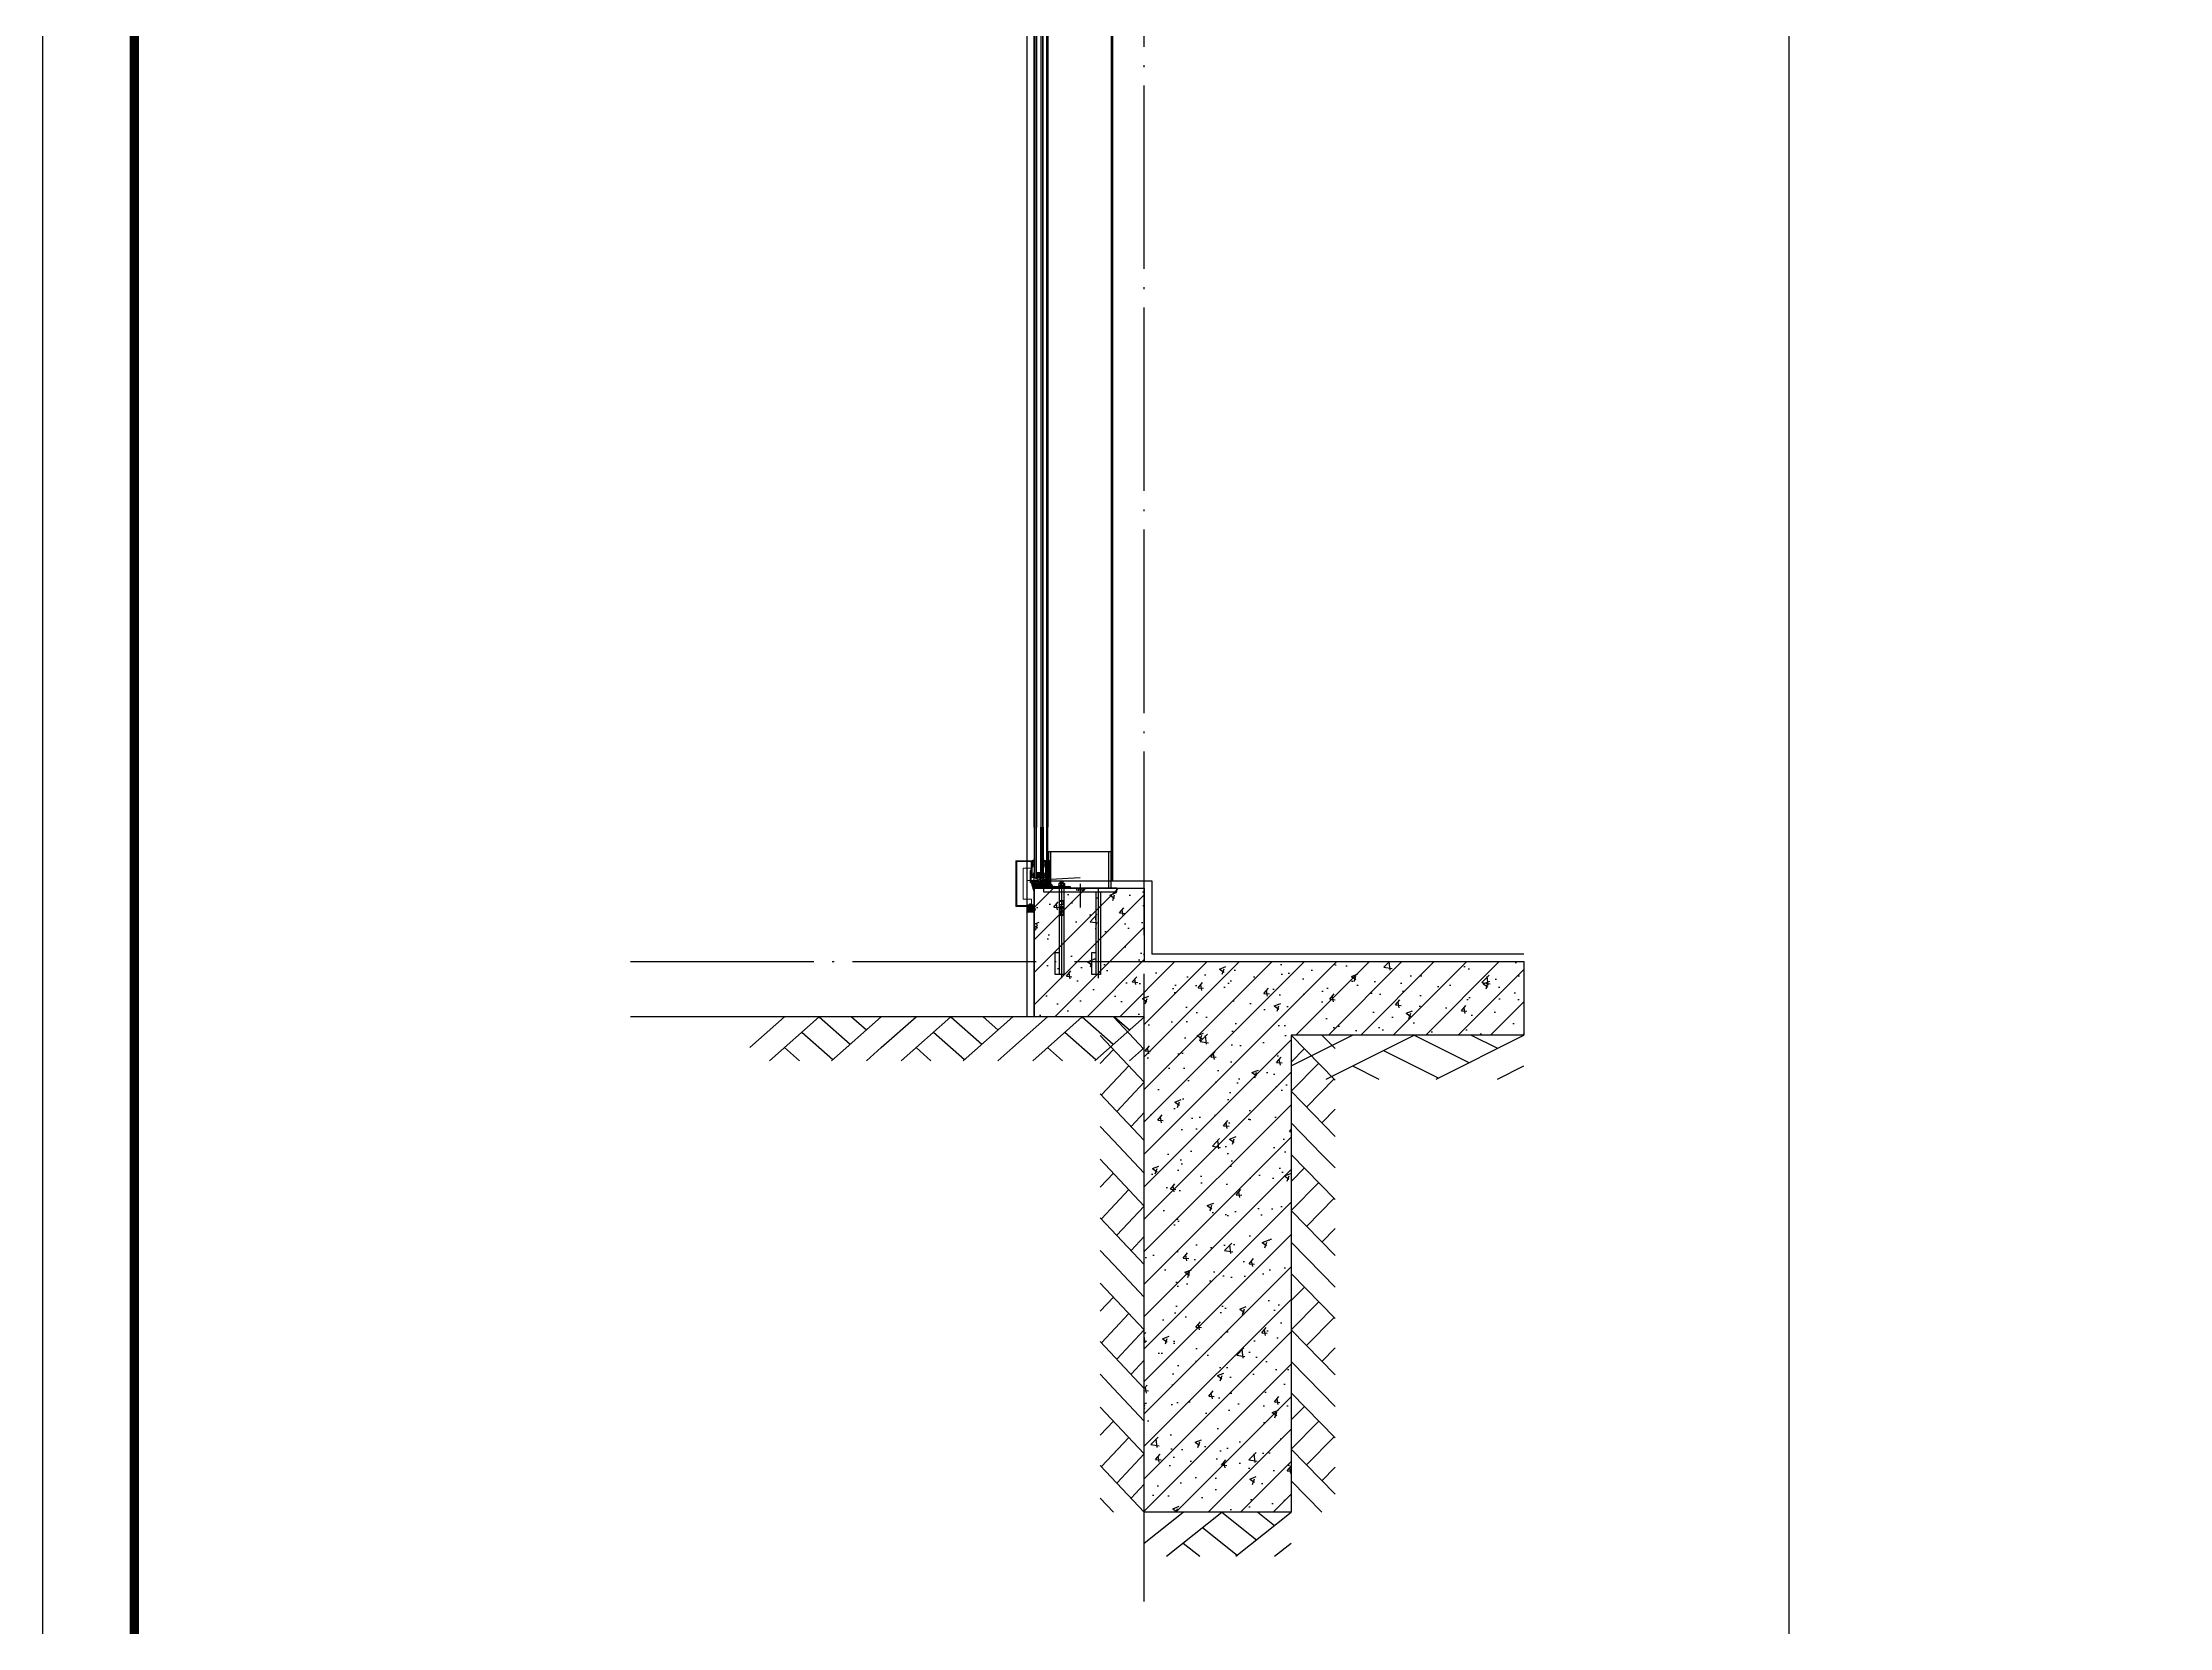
# Model space of a CAD drawing. Extents: x 6843040 to 15500510, y -6507076 to -4940511.
# Drawn here: x 7668828 to 7674622, y -6180798 to -6176480 of the extents above; entities that cross this region are included whole.
import ezdxf
from ezdxf.enums import TextEntityAlignment as Align

# ---------------------------------------------------------------- set-up
doc = ezdxf.new("R2010")
doc.units = 0
doc.header["$LTSCALE"] = 1000
doc.header["$MEASUREMENT"] = 0
for name, pattern in [('ACAD_ISO04W100', [30.5, 24, -3, 0.5, -3]), ('CENTER', [50.8, 31.75, -6.35, 6.35, -6.35]), ('CONTINOUS', [0]), ('DASHED', [0.75, 0.5, -0.25]), ('DOTE', [2.42, 2, -0.2, 0.02, -0.2]), ('HIDDEN', [0.375, 0.25, -0.125])]:
    doc.linetypes.add(name, pattern=pattern)
for name, color, linetype, lineweight in [('002CEN', 1, 'CENTER', 13), ('003DOT', 253, 'HIDDEN', 13), ('009CON', 6, 'CONTINOUS', 15), ('Hatch（填充）', 8, 'Continuous', 5), ('LB', 31, 'CONTINOUS', 20)]:
    doc.layers.add(name, color=color, linetype=linetype, lineweight=lineweight)
for name, color, linetype in [('1', 1, 'Continuous'), ('40钢材投影', 40, 'Continuous'), ('COLUMN', 10, 'Continuous'), ('DOTE', 8, 'DOTE'), ('E_LINE_1', 1, 'Continuous'), ('GC', 3, 'Continuous'), ('K-233-中心线', 233, 'CENTER'), ('K-8-五金件', 8, 'Continuous'), ('LT-dim 120', 253, 'Continuous'), ('LT-dim 50', 253, 'Continuous'), ('LT-Fill-玻璃1', 14, 'Continuous'), ('LT-文字标注', 7, 'Continuous'), ('LT-玻璃', 4, 'Continuous'), ('LT-细线', 1, 'Continuous'), ('LT-铝板', 31, 'Continuous'), ('PUB_HACTH', 8, 'Continuous'), ('PUB_HATCH', 8, 'Continuous'), ('PUB_TITLE', 4, 'Continuous'), ('XX', 8, 'DASHED'), ('密封胶填充', 111, 'Continuous'), ('批荡层', 213, 'Continuous'), ('泡沫棒填充', 71, 'Continuous'), ('金属填充', 9, 'Continuous'), ('钢立柱规格布置', 2, 'Continuous')]:
    doc.layers.add(name, color=color, linetype=linetype)
doc.styles.add('LT-文字标注', font='romans.shx', dxfattribs={"width": 0.8, "bigfont": 'gbhzfs.shx'})

# ---------------------------------------------------------------- blocks, each defined once
blk = doc.blocks.new('LT-BLK-20220127160324', base_point=(-28533.2, -2765.2))
at = {"color": 1, "linetype": 'ACAD_ISO04W100', "ltscale": 0.4}
for p, q in [((-28777.8, -2715.2), (-28533.2, -2715.2)), ((-28521.3, -2765.2), (-28586, -2765.2)), ((-28777.8, -2815.2), (-28533.2, -2815.2))]:
    blk.add_line(p, q, dxfattribs=at)
at = {"layer": 'GC', "color": 3}
blk.add_lwpolyline([(-28543.2, -2865.2), (-28543.2, -2665.2), (-28533.2, -2665.2), (-28533.2, -2865.2)], close=True, dxfattribs=at)
for points in [[(-28543.2, -2709.2), (-28768.2, -2709.2)], [(-28768.2, -2709.2), (-28768.2, -2733.2), (-28708.2, -2733.2), (-28708.2, -2721.2)], [(-28543.2, -2809.2), (-28768.2, -2809.2)], [(-28768.2, -2809.2), (-28768.2, -2833.2), (-28708.2, -2833.2), (-28708.2, -2821.2)]]:
    blk.add_lwpolyline(points, dxfattribs=at)
at = {"layer": 'GC', "ltscale": 3}
for points in [[(-28768.2, -2721.2), (-28543.2, -2721.2)], [(-28768.2, -2821.2), (-28543.2, -2821.2)]]:
    blk.add_lwpolyline(points, dxfattribs=at)
at = {"layer": 'LT-文字标注', "style": 'LT-文字标注', "width": 0.8}
blk.add_text('MJ-01', height=6, rotation=270, dxfattribs=at).set_placement((-28541.6, -2776.9), align=Align.BOTTOM_RIGHT)
blk = doc.blocks.new('*U179')
at = {"layer": '1'}
h = blk.add_hatch(dxfattribs=at)
h.set_pattern_fill('ANSI37', color=252, scale=0.1, angle=-180, style=0)
h.set_pattern_definition([(225, (1679562.5606, -289717.74506), (0.224506403027, -0.224506403027), []), (315, (1679562.5606, -289717.74506), (0.224506403027, 0.224506403027), [])])
h.paths.add_polyline_path([(-14, 18), (-14, 17), (-10, 17), (-10, 18)])
h.paths.add_polyline_path([(-14, 7), (-14, 6), (-10, 6), (-10, 7)])
h = blk.add_hatch(dxfattribs=at)
h.set_pattern_fill('HEX', color=252, scale=0.19, angle=-360, style=0)
h.set_pattern_definition([(360, (1679562.5606, -289717.7451), (1e-15, 1.0448594), [0.60325, -1.2065]), (120, (1679562.5606, -289717.7451), (-0.9048747838, -0.5224297), [0.60325, -1.2065]), (60, (1679563.1639, -289717.7451), (-0.9048747838, 0.5224297), [0.60325, -1.2065])])
edge = h.paths.add_edge_path()
edge.add_line((-10.1, 16.5), (-7.5, 15.3))
edge.add_line((-10.1, 16.5), (-13.5, 16.5))
edge.add_line((-13.5, 16.5), (-13.5, 7.5))
edge.add_line((-13.5, 7.5), (-10.1, 7.5))
edge.add_line((-10.1, 7.5), (-7.5, 8.8))
edge.add_line((-7.5, 8.8), (-7.5, 15.3))
h = blk.add_hatch(dxfattribs=at)
h.set_pattern_fill('ANSI37', color=252, scale=0.5, angle=-180, style=0)
h.set_pattern_definition([(225, (1679562.5606, -289717.745), (1.1225320151, -1.1225320151), []), (315, (1679562.5606, -289717.745), (1.1225320151, 1.1225320151), [])])
h.paths.add_polyline_path([(-7, 8.5), (-10, 7), (-10, 6), (-1, 6), (0, 5), (0, 19), (-1, 18), (-10, 18), (-10, 17), (-7, 15.5)])
at = {"color": 253}
for points in [[(-14, 18), (-14, 17), (-10, 17), (-10, 18)], [(-7, 8.5), (-10, 7), (-14, 7), (-14, 17), (-10, 17), (-7, 15.5)], [(-14, 6), (-14, 7), (-10, 7), (-10, 6)], [(-7.5, 15.2), (-7.5, 8.8), (-10.1, 7.5), (-13.5, 7.5), (-13.5, 16.5), (-10.1, 16.5)]]:
    blk.add_lwpolyline(points, close=True, dxfattribs=at)
blk.add_lwpolyline([(-10, 6), (-10, 7), (-7, 8.5), (-7, 15.5), (-10, 17), (-10, 18), (-1, 18), (0, 19), (0, 5), (-1, 6), (-10, 6)], dxfattribs=at)
at = {"layer": 'LT-玻璃', "color": 8}
for p, q in [((-138.2, 23), (0, 23)), ((-138.2, 19), (0, 19)), ((-138.2, 5), (0, 5)), ((-138.2, 1), (0, 1))]:
    blk.add_line(p, q, dxfattribs=at)
at = {"layer": 'LT-玻璃', "color": 150}
for points in [[(-138.2, 24), (-1, 24), (0, 23), (0, 19), (-1, 18), (-138.2, 18)], [(-138.2, 0), (-1, 0), (0, 1), (0, 5), (-1, 6), (-138.2, 6)]]:
    blk.add_lwpolyline(points, dxfattribs=at)
blk = doc.blocks.new('*U187')
at = {"layer": '002CEN', "ltscale": 5}
blk.add_line((-2.5, 0), (7.2, 0), dxfattribs=at)
at = {"layer": '003DOT', "ltscale": 5}
for p, q in [((0, 2), (5, 2)), ((0, -2), (5, -2))]:
    blk.add_line(p, q, dxfattribs=at)
at = {"layer": '009CON'}
for p, q in [((-1.7, 1.1), (-1.7, -1.1)), ((-0.4, 4.1), (0, 4.1)), ((0, 4.1), (0, -4.1)), ((6.5, 0), (7.3, 1.4)), ((-0.4, -4.1), (0, -4.1)), ((6.5, 0), (7.3, -1.4))]:
    blk.add_line(p, q, dxfattribs=at)
for centre, radius, start, end in [((5, 0), 6.8, 142.44239, 170.55153), ((6.2, 2), 1.2, 332.13483, 180), ((5, 0), 6.8, 189.44847, 217.55761), ((6.2, -2), 1.2, 180, 27.86517)]:
    blk.add_arc(centre, radius, start, end, dxfattribs=at)
blk = doc.blocks.new('LT-耐候密封胶缝')
at = {"layer": '密封胶填充'}
h = blk.add_hatch(dxfattribs=at)
h.set_pattern_fill('ANSI38', color=8, scale=0.04, angle=180, style=0)
h.set_pattern_definition([(225, (-9e-13, 6e-11), (0.0449013, -0.0449013), []), (315, (-9e-13, 6e-11), (0.134704, -0.0449013), [0.15875, -0.09525])])
edge = h.paths.add_edge_path()
edge.add_line((0.5, -1), (0.5, -0.02))
edge.add_arc((0, 1.8), 1.89, 254.6198, 285.3802, ccw=False)
edge.add_line((-0.5, -0.02), (-0.5, -1))
edge.add_arc((0, -1), 0.5, 0, 180, ccw=False)
at = {"layer": '泡沫棒填充'}
h = blk.add_hatch(dxfattribs=at)
h.set_pattern_fill('HONEY', color=8, scale=0.026667, angle=180, style=0)
h.set_pattern_definition([(180, (104.55329, -12.9341), (-0.127, -0.073323467), [0.08466667, -0.16933333]), (300, (104.55329, -12.9341), (0.126999985, -0.073323493), [0.08466667, -0.16933333]), (240, (104.55329, -12.9341), (-1.5e-08, -0.14664696), [-0.16933333, 0.08466667])])
h.paths.add_polyline_path([(0.5, -1, -1), (-0.5, -1, -1)])
at = {"layer": 'LT-细线'}
for points in [[(-0.5, -1), (-0.5, -0.02)], [(0.5, -0.02), (0.5, -1)]]:
    blk.add_lwpolyline(points, dxfattribs=at)
blk.add_lwpolyline([(-0.5, -0.02, 0.135029), (0.5, -0.02, 0.135029)], format="xyb", dxfattribs=at)
blk.add_circle((0, -1), 0.5, dxfattribs=at)
blk = doc.blocks.new('L63×40×5角钢')
at = {"layer": '金属填充'}
h = blk.add_hatch(dxfattribs=at)
h.set_pattern_fill('ANSI32', color=256, scale=0.9, style=0)
h.set_pattern_definition([(45, (89.749, -929.716), (-6.06167, 6.06167), []), (45, (93.79, -929.716), (-6.06167, 6.06167), [])])
h.paths.add_polyline_path([(40, 3.3, 0.414214), (38.3, 5), (12, 5, -0.414214), (5, 12), (5, 61.3, 0.414214), (3.3, 63), (0, 63), (0, 0), (40, 0)])
blk.add_lwpolyline([(40, 0), (40, 3.3, 0.414214), (38.3, 5), (12, 5, -0.414214), (5, 12), (5, 61.3, 0.414214), (3.3, 63), (0, 63), (0, 0)], format="xyb", close=True)
blk = doc.blocks.new('LT-BLK-20240808174652', base_point=(715380.5, 47279.2))
at = {"layer": '40钢材投影'}
for p, q in [((715373, 47287.1), (715373, 47281.3)), ((715386.2, 47287.6), (715374.9, 47287.6)), ((715377.6, 47291.9), (715376.6, 47290.9)), ((715376.6, 47290.9), (715384.5, 47290.9)), ((715376.6, 47287.6), (715376.6, 47290.9)), ((715376.8, 47287.1), (715376.8, 47281.3)), ((715377.6, 47291.9), (715383.5, 47291.9)), ((715380.5, 47197.3), (715380.5, 47293.9)), ((715383.5, 47291.9), (715384.5, 47290.9)), ((715384.3, 47287.1), (715384.3, 47281.3)), ((715384.5, 47287.6), (715384.5, 47290.9)), ((715388.1, 47287.1), (715388.1, 47281.3)), ((715372.5, 47280.8), (715388.5, 47280.8)), ((715372.5, 47279.2), (715372.5, 47280.8)), ((715372.5, 47279.2), (715388.5, 47279.2)), ((715386.4, 47278.7), (715374.6, 47278.7)), ((715386.4, 47241.1), (715374.6, 47241.1)), ((715374.6, 47239.1), (715380, 47239.1)), ((715374.6, 47230.1), (715374.6, 47239.1)), ((715375.6, 47230.1), (715374.6, 47224.8)), ((715374.6, 47230.1), (715380, 47230.1)), ((715386.2, 47280.8), (715374.9, 47280.8)), ((715381, 47240.1), (715380, 47240.1)), ((715380, 47240.1), (715380, 47230.1)), ((715380, 47240.1), (715381, 47240.1)), ((715381, 47240.1), (715381, 47230.1)), ((715386.4, 47239.1), (715381, 47239.1)), ((715386.4, 47230.1), (715381, 47230.1)), ((715385.5, 47230.1), (715386.4, 47224.8)), ((715386.4, 47230.1), (715386.4, 47239.1)), ((715388.5, 47279.2), (715388.5, 47280.8)), ((715386.4, 47224.8), (715374.6, 47224.8)), ((715374.6, 47222.3), (715374.6, 47224.8)), ((715374.6, 47217.8), (715374.6, 47220.3)), ((715374.6, 47217.8), (715380, 47217.8)), ((715374.6, 47217.8), (715375.6, 47213.7)), ((715374.6, 47211.8), (715380, 47211.8)), ((715374.6, 47209.8), (715374.6, 47211.8)), ((715374.6, 47209.8), (715380, 47209.8)), ((715374.6, 47209.8), (715375.1, 47209.3)), ((715374.6, 47202.8), (715376.4, 47209.3)), ((715374.6, 47201.8), (715374.6, 47202.8)), ((715386.4, 47202.8), (715374.6, 47202.8)), ((715386.3, 47222.3), (715374.7, 47222.3)), ((715374.7, 47220.3), (715380, 47220.3)), ((715375.1, 47209.3), (715380, 47209.3)), ((715385.4, 47200.8), (715375.6, 47200.8)), ((715380, 47221.3), (715381, 47221.3)), ((715380, 47221.3), (715380, 47209.3)), ((715381, 47221.3), (715380, 47221.3)), ((715380, 47221.3), (715380, 47209.3)), ((715381, 47221.3), (715381, 47209.3)), ((715386.3, 47220.3), (715381, 47220.3)), ((715386.4, 47217.8), (715381, 47217.8)), ((715386.4, 47211.8), (715381, 47211.8)), ((715386.4, 47209.8), (715381, 47209.8)), ((715385.9, 47209.3), (715381, 47209.3)), ((715386.4, 47202.8), (715384.7, 47209.3)), ((715386.4, 47217.8), (715385.5, 47213.7)), ((715386.4, 47209.8), (715385.9, 47209.3)), ((715386.4, 47222.3), (715386.4, 47224.8)), ((715386.4, 47217.8), (715386.4, 47220.3)), ((715386.4, 47209.8), (715386.4, 47211.8)), ((715386.4, 47201.8), (715386.4, 47202.8))]:
    blk.add_line(p, q, dxfattribs=at)
blk.add_lwpolyline([(715386.4, 47241.1), (715386.4, 47278.7), (715385.9, 47279.2), (715375.1, 47279.2), (715374.6, 47278.7), (715374.6, 47241.1)], dxfattribs=at)
for centre, radius, start, end in [((715374.9, 47283.8), 3.75, 60, 120), ((715380.5, 47273.3), 14.3, 74.73852, 105.26148), ((715386.2, 47283.8), 3.75, 60, 120), ((715374.9, 47284.5), 3.75, 240, 300), ((715374.6, 47240.1), 1, 270, 90), ((715380.5, 47295), 14.3, 254.73852, 285.26148), ((715386.2, 47284.5), 3.75, 240, 300), ((715386.4, 47240.1), 1, 90, 270), ((715374.6, 47221.3), 1, 270, 90), ((715374, 47213.3), 1.62, 292.61986, 13.05049), ((715375.6, 47201.8), 1, 180, 270), ((715386.4, 47221.3), 1, 90, 270), ((715387.1, 47213.3), 1.62, 166.94951, 247.38014), ((715385.4, 47201.8), 1, 270, 0)]:
    blk.add_arc(centre, radius, start, end, dxfattribs=at)
blk = doc.blocks.new('*U241')
at = {"layer": 'K-233-中心线', "linetype": 'CENTER'}
blk.add_line((0, 4.9), (0, -15.4), dxfattribs=at)
at = {"layer": 'K-8-五金件'}
for p, q in [((-4.4, 0.5), (-4.4, 0)), ((4.4, 0), (-4.4, 0)), ((-4.1, 0.8), (-3.1, 1)), ((4.1, 0.8), (-4.1, 0.8)), ((-3.1, 3.9), (-3.1, 1)), ((3.1, 1), (-3.1, 1)), ((2.3, 4.2), (-2.3, 4.2)), ((-2, 0.8), (-1.5, 1)), ((-1.5, 3.9), (-1.5, 1)), ((-1.5, 0), (-1.5, -3)), ((1.5, 3.9), (1.5, 1)), ((2.2, 0.8), (1.5, 1)), ((1.5, 0), (1.5, -2.5)), ((3.1, 3.9), (3.1, 1)), ((4.1, 0.8), (3.1, 1)), ((4.4, 0.5), (4.4, 0)), ((-2.1, -1.9), (2.1, -1.4)), ((-2.1, -1.9), (-1.5, -1.6)), ((-2.1, -1.9), (-1.5, -2.2)), ((-2.1, -3.3), (2.1, -2.8)), ((-2.1, -3.3), (-1.5, -3)), ((-2.1, -3.3), (-1.5, -3.6)), ((-2.1, -4.7), (2.1, -4.2)), ((-2.1, -4.7), (-1.5, -4.4)), ((-2.1, -4.7), (-1.5, -5)), ((-2.1, -6.1), (2.1, -5.6)), ((-2.1, -6.1), (-1.5, -5.8)), ((-2.1, -6.1), (-1.5, -6.4)), ((-2.1, -7.5), (2.1, -7)), ((-2.1, -7.5), (-1.5, -7.2)), ((-2.1, -7.5), (-1.5, -7.8)), ((-2.1, -8.9), (-1.5, -8.6)), ((-2.1, -8.9), (-1.1, -8.8)), ((-2.1, -8.9), (-1.5, -9.2)), ((-1.5, -1.6), (1.5, -1.1)), ((-1.5, -2.2), (1.5, -1.7)), ((-1.5, -3), (1.5, -2.5)), ((-1.5, -3.6), (1.5, -3.1)), ((-1.5, -3.6), (-1.5, -4.4)), ((-1.5, -4.4), (1.5, -3.9)), ((-1.5, -5), (1.5, -4.5)), ((-1.5, -5), (-1.5, -5.8)), ((-1.5, -5.8), (1.5, -5.3)), ((-1.5, -6.4), (1.5, -5.9)), ((-1.5, -6.4), (-1.5, -7.2)), ((-1.5, -7.2), (1.5, -6.7)), ((-1.5, -7.8), (1.5, -7.3)), ((-1.5, -7.8), (-1.5, -8.6)), ((-1.5, -8.6), (-1, -8.5)), ((-1.5, -9.2), (-1.5, -13)), ((-1.5, -9.2), (-1.3, -9.2)), ((0, -14.4), (-1.5, -13)), ((0, -14.4), (1.5, -13)), ((0.6, -8.2), (1.5, -8.1)), ((0.7, -8.6), (2.1, -8.4)), ((0.7, -8.8), (1.5, -8.7)), ((0.7, -9.6), (1.5, -9.5)), ((0.7, -10), (2.1, -9.8)), ((0.7, -10.2), (1.5, -10.1)), ((1.5, -0.3), (1.5, -2.5)), ((2.1, -1.4), (1.5, -1.1)), ((2.1, -1.4), (1.5, -1.7)), ((2.1, -2.8), (1.5, -2.5)), ((2.1, -2.8), (1.5, -3.1)), ((1.5, -3.1), (1.5, -3.9)), ((2.1, -4.2), (1.5, -3.9)), ((2.1, -4.2), (1.5, -4.5)), ((1.5, -4.5), (1.5, -5.3)), ((2.1, -5.6), (1.5, -5.3)), ((2.1, -5.6), (1.5, -5.9)), ((1.5, -5.9), (1.5, -6.7)), ((2.1, -7), (1.5, -6.7)), ((2.1, -7), (1.5, -7.3)), ((1.5, -7.3), (1.5, -8.1)), ((2.1, -8.4), (1.5, -8.1)), ((2.1, -8.4), (1.5, -8.7)), ((1.5, -8.7), (1.5, -9.5)), ((2.1, -9.8), (1.5, -9.5)), ((2.1, -9.8), (1.5, -10.1)), ((1.5, -10.1), (1.5, -13))]:
    blk.add_line(p, q, dxfattribs=at)
blk.add_lwpolyline([(0, -14.4), (0.7, -10.2), (0.7, -8.5, 0.417657), (0.4, -8.2, 0.097062), (-1, -8.5), (-1.5, -9.6)], format="xyb", dxfattribs=at)
for centre, radius, start, end in [((-4.1, 0.5), 0.3, 90, 180), ((-2.3, 3.3), 0.951, 35.40086, 144.59914), ((0, 1), 3.2, 61.05941, 118.94059), ((2.3, 3.3), 0.951, 35.40086, 144.59914), ((4.1, 0.5), 0.3, 0, 90)]:
    blk.add_arc(centre, radius, start, end, dxfattribs=at)
blk = doc.blocks.new('*U228')
at = {"layer": 'GC', "color": 8, "linetype": 'HIDDEN', "ltscale": 20}
for p, q in [((35.2, -2233.8), (35.2, 2191)), ((208.2, -2233.8), (208.2, 2191))]:
    blk.add_line(p, q, dxfattribs=at)
at = {"layer": 'LT-玻璃', "color": 8}
for p, q in [((-1.3, -2233.8), (-1.3, -7.5)), ((2.7, -2233.8), (2.7, -7.5)), ((16.7, -2233.8), (16.7, -7.5)), ((20.7, -2233.8), (20.7, -7.5))]:
    blk.add_line(p, q, dxfattribs=at)
at = {"layer": 'LT-玻璃', "color": 150}
for points in [[(-2.3, -2233.8), (-2.3, -8.5), (-1.3, -7.5), (2.7, -7.5), (3.7, -8.5), (3.7, -2233.8)], [(21.7, -2233.8), (21.7, -8.5), (20.7, -7.5), (16.7, -7.5), (15.7, -8.5), (15.7, -2233.8)]]:
    blk.add_lwpolyline(points, dxfattribs=at)
at = {"layer": 'LT-铝板'}
for p, q in [((31.7, -2233.8), (31.7, 2191)), ((211.7, -2233.8), (211.7, 2191))]:
    blk.add_line(p, q, dxfattribs=at)
blk = doc.blocks.new('$LinePat$素土夯实')
at = {"color": 0}
for p, q in [((0, -210), (210, 0)), ((120, -300), (420, 0)), ((420, 0), (607.5, -187.5)), ((495, -300), (795, 0)), ((615, 0), (705, -90)), ((315, -105), (502.5, -292.5)), ((210, -210), (300, -300)), ((705, -300), (795, -210))]:
    blk.add_line(p, q, dxfattribs=at)

msp = doc.modelspace()

# ---------------------------------------------------------------- hatches: boundary and pattern name
at = {"layer": 'Hatch（填充）'}
h = msp.add_hatch(dxfattribs=at)
h.set_pattern_fill('ANSI36', color=256, scale=0.5)
h.set_pattern_definition([(45, (7722649.9693, -6061544.8042), (0.841899011, 3.086963042), [3.96875, -0.79375, 0, -0.79375])])
edge = h.paths.add_edge_path()
edge.add_arc((7671518.3, -6178686.2), 23.4, 283.72926, 285.75933, ccw=False)
edge.add_line((7671523.8, -6178708.9), (7671523.8, -6178713.2))
edge.add_line((7671523.8, -6178713.2), (7671524.6, -6178713.2))
edge.add_line((7671524.6, -6178713.2), (7671524.6, -6178708.7))
edge = h.paths.add_edge_path()
edge.add_line((7671529.3, -6178713.2), (7671529.3, -6178706))
edge.add_line((7671529.3, -6178713.2), (7671524.6, -6178713.2))
edge.add_line((7671524.6, -6178713.2), (7671524.6, -6178708.7))
edge.add_arc((7671517.9, -6178691.2), 18.7, 291.13853, 307.69365)
h = msp.add_hatch(dxfattribs=at)
h.set_pattern_fill('ANSI36', color=256, scale=0.5)
h.set_pattern_definition([(45, (7722647.2693, -6061544.8042), (0.841899011, 3.086963042), [3.96875, -0.79375, 0, -0.79375])])
h.paths.add_polyline_path([(7671553.3, -6178706, 0.070542), (7671559.3, -6178708.7), (7671559.3, -6178713.2), (7671553.3, -6178713.2)])
h.paths.add_polyline_path([(7671559.3, -6178708.7, 0.008858), (7671560.1, -6178708.9), (7671560.1, -6178713.2), (7671559.3, -6178713.2)])
h = msp.add_hatch(dxfattribs=at)
h.set_pattern_fill('ANSI32', color=256, scale=0.5)
h.set_pattern_definition([(45, (7722649.2693, -6061576.693), (-3.36759605, 3.36759605), []), (45, (7722651.5144, -6061576.693), (-3.36759605, 3.36759605), [])])
edge = h.paths.add_edge_path()
edge.add_line((7671561.3, -6178768.9), (7671521.3, -6178768.9))
edge.add_arc((7671521.3, -6178765.9), 3, 180, 270, ccw=False)
edge.add_line((7671518.3, -6178765.9), (7671518.3, -6178735.9))
edge.add_line((7671518.3, -6178735.9), (7671521.3, -6178735.9))
edge.add_line((7671521.3, -6178735.9), (7671521.3, -6178765.9))
edge.add_line((7671521.3, -6178765.9), (7671561.3, -6178765.9))
edge.add_line((7671561.3, -6178765.9), (7671561.3, -6178735.9))
edge.add_line((7671561.3, -6178735.9), (7671564.3, -6178735.9))
edge.add_line((7671564.3, -6178735.9), (7671564.3, -6178765.9))
edge.add_arc((7671561.3, -6178765.9), 3, 270, 360, ccw=False)
h = msp.add_hatch(dxfattribs=at)
h.set_pattern_fill('ANSI38', color=256)
h.set_pattern_definition([(45, (7722729.2687, -6061544.8042), (-2.24506403, 2.24506403), []), (135, (7722729.2687, -6061544.8042), (-6.73519209, 2.24506403), [7.9375, -4.7625])])
h.paths.add_polyline_path([(7671575.3, -6178772.7), (7671584.3, -6178783.9), (7671575.3, -6178783.9)])
edge = h.paths.add_edge_path()
edge.add_line((7671575.3, -6178783.9), (7671529.3, -6178783.9))
edge.add_line((7671529.3, -6178783.9), (7671529.3, -6178796))
edge.add_line((7671529.3, -6178796), (7671521.3, -6178768.9))
edge.add_line((7671521.3, -6178768.9), (7671565.3, -6178768.9))
edge.add_arc((7671565.3, -6178765.8), 3.04, 270.22986, 352.45201)
edge.add_line((7671568.3, -6178766.2), (7671568.3, -6178763.9))
edge.add_line((7671568.3, -6178763.9), (7671575.3, -6178772.7))
edge.add_line((7671575.3, -6178772.7), (7671575.3, -6178783.9))
at = {"layer": 'PUB_HATCH'}
h = msp.add_hatch(dxfattribs=at)
h.set_pattern_fill('钢筋混凝土', color=256, scale=25, style=0)
h.set_pattern_definition([(45, (0, 0), (-44.19417382, 44.19417382), []), (50, (0, 0), (179.3150457, -15.6880337), [18.75, -206.25]), (355, (0, 0), (-34.6878334, 188.0480334), [15, -165]), (100.4514, (14.94, -1.3), (144.6273454, 172.3598855), [15.9350475, -175.285528]), (46.1842, (0, 50), (266.810262, -41.3797536), [28.125, -309.375]), (96.6356, (22.23, 46.55), (233.6656764, 243.529468), [23.902572, -262.92825]), (351.1842, (0, 50), (233.665486, 243.52965), [22.5, -247.5]), (21, (25, 37.5), (149.226763, -100.6547227), [18.75, -206.25]), (326, (25, 37.5), (60.828833, 181.2875113), [15, -165]), (71.4514, (37.44, 29.11), (210.055657, 80.6326242), [15.9350475, -175.285528]), (37.5, (0, 0), (3.03996383, 83.22346346), [0, -163, 0, -167.5, 0, -165.625]), (7.5, (0, 0), (65.7673844, 98.602928), [0, -95.5, 0, -159.25, 0, -63.125]), (327.5, (-55.75, 0), (133.45560904, -5.63871793), [0, -62.5, 0, -195, 0, -258.75]), (317.5, (-80.75, 0), (145.7965423, 25.0262456), [0, -81.25, 0, -129.5, 0, -183.75])])
h.paths.add_polyline_path([(7672229.3, -6180483.9), (7671829.3, -6180483.9), (7671829.3, -6179133.9), (7671529.3, -6179133.9), (7671529.3, -6178783.9), (7671829.3, -6178783.9), (7671829.3, -6178983.9), (7672863.3, -6178983.9), (7672863.3, -6179183.9), (7672229.3, -6179183.9)])

# ---------------------------------------------------------------- linework, layer by layer
at = {"layer": 'COLUMN'}
msp.add_line((7671529.3, -6178783.9), (7671529.3, -6179133.9), dxfattribs=at)
at = {"layer": 'DOTE', "ltscale": 0.25}
msp.add_line((7671829.3, -6180726.7), (7671829.3, -6149489.2), dxfattribs=at)
at = {"layer": 'DOTE', "linetype": 'DOTE', "ltscale": 0.25}
msp.add_lwpolyline([(7670429.3, -6178983.9), (7672863.3, -6178983.9)], dxfattribs=at)
at = {"layer": 'E_LINE_1'}
msp.add_lwpolyline([(7672229.3, -6180483.9), (7671829.3, -6180483.9), (7671829.3, -6179133.9), (7671529.3, -6179133.9), (7671529.3, -6178783.9), (7671829.3, -6178783.9), (7671829.3, -6178983.9), (7672863.3, -6178983.9), (7672863.3, -6179183.9), (7672229.3, -6179183.9)], close=True, dxfattribs=at)
msp.add_lwpolyline([(7671829.3, -6179133.9), (7670429.3, -6179133.9)], dxfattribs=at)
at = {"layer": 'GC', "color": 8, "linetype": 'HIDDEN', "ltscale": 20}
for p, q in [((7671566.8, -6178763.9), (7671566.8, -6178617.7)), ((7671739.8, -6178763.9), (7671739.8, -6178617.7))]:
    msp.add_line(p, q, dxfattribs=at)
at = {"layer": 'GC'}
msp.add_lwpolyline([(7671565.5, -6178768.9), (7671565.5, -6178754.8), (7671572.5, -6178754.8), (7671572.5, -6178708.9), (7671560.1, -6178708.9), (7671560.1, -6178742.9), (7671561.3, -6178742.9), (7671561.3, -6178710.1), (7671571.3, -6178710.1), (7671571.3, -6178753.6), (7671564.3, -6178753.6), (7671564.3, -6178768.9)], close=True, dxfattribs=at)
msp.add_lwpolyline([(7671561.3, -6178768.9, 0.414214), (7671564.3, -6178765.9), (7671564.3, -6178735.9), (7671561.3, -6178735.9), (7671561.3, -6178765.9), (7671521.3, -6178765.9), (7671521.3, -6178735.9), (7671518.3, -6178735.9), (7671518.3, -6178765.9, 0.414214), (7671521.3, -6178768.9)], format="xyb", close=True, dxfattribs=at)
at = {"layer": 'Hatch（填充）'}
for p, q in [((7671529.3, -6178713.2), (7671523.8, -6178725.2)), ((7671529.3, -6178725.2), (7671523.8, -6178713.2)), ((7671553.3, -6178713.2), (7671560.1, -6178725.2)), ((7671553.3, -6178725.2), (7671560.1, -6178713.2)), ((7671529.3, -6178742.9), (7671521.3, -6178754.9)), ((7671529.3, -6178754.9), (7671521.3, -6178742.9)), ((7671529.3, -6178796), (7671521.3, -6178768.9)), ((7671554.3, -6178755.9), (7671528.3, -6178765.9)), ((7671528.3, -6178755.9), (7671554.3, -6178765.9)), ((7671553.3, -6178742.9), (7671561.3, -6178754.9)), ((7671553.3, -6178754.9), (7671561.3, -6178742.9)), ((7671568.3, -6178763.9), (7671584.3, -6178783.9))]:
    msp.add_line(p, q, dxfattribs=at)
msp.add_lwpolyline([(7671521.3, -6178728.9), (7671499.3, -6178728.9), (7671499.3, -6178813.9), (7671521.8, -6178813.9)], dxfattribs=at)
for points in [[(7671529.3, -6178725.2), (7671523.8, -6178725.2), (7671523.8, -6178713.2), (7671529.3, -6178713.2)], [(7671553.3, -6178725.2), (7671560.1, -6178725.2), (7671560.1, -6178713.2), (7671553.3, -6178713.2)], [(7671529.3, -6178754.9), (7671521.3, -6178754.9), (7671521.3, -6178742.9), (7671529.3, -6178742.9)], [(7671554.3, -6178765.9), (7671528.3, -6178765.9), (7671528.3, -6178755.9), (7671554.3, -6178755.9)], [(7671553.3, -6178754.9), (7671561.3, -6178754.9), (7671561.3, -6178742.9), (7671553.3, -6178742.9)]]:
    msp.add_lwpolyline(points, close=True, dxfattribs=at)
for centre, radius, start, end in [((7671519.1, -6178693), 16.5, 286.67652, 308.2802), ((7671565.7, -6178686.2), 23.4, 238.1003, 256.27074)]:
    msp.add_arc(centre, radius, start, end, dxfattribs=at)
at = {"layer": 'LB'}
for points in [[(7671521.3, -6178742.9), (7671523.8, -6178742.9), (7671523.8, -6178708.9), (7671479.3, -6178708.9), (7671479.3, -6178833.9), (7671521.8, -6178833.9), (7671521.8, -6178813.9)], [(7671521.3, -6178742.9), (7671521.3, -6178711.4), (7671481.8, -6178711.4), (7671481.8, -6178831.4), (7671521.8, -6178831.4)]]:
    msp.add_lwpolyline(points, dxfattribs=at)
msp.add_lwpolyline([(7671509.3, -6178828.9), (7671509.3, -6178831.4), (7671526.8, -6178831.4), (7671526.8, -6178848.9), (7671529.3, -6178848.9), (7671529.3, -6178828.9)], close=True, dxfattribs=at)
at = {"layer": 'LT-dim 50', "ltscale": 1000}
msp.add_line((7671529.3, -6178848.9), (7671509.3, -6178848.9), dxfattribs=at)
at = {"layer": 'LT-铝板'}
for p, q in [((7671563.3, -6178763.9), (7671563.3, -6178617.7)), ((7671743.3, -6178763.9), (7671743.3, -6178617.7)), ((7671563.3, -6178763.9), (7671743.3, -6178763.9))]:
    msp.add_line(p, q, dxfattribs=at)
at = {"layer": 'PUB_TITLE'}
msp.add_lwpolyline([(7668827.6, -6183597.4), (7689852.6, -6183597.4), (7689852.6, -6146447.4), (7668827.6, -6146447.4)], close=True, dxfattribs=at)
at = {"layer": 'PUB_TITLE', "const_width": 25}
msp.add_lwpolyline([(7669077.6, -6183347.4), (7689602.6, -6183347.4), (7689602.6, -6147072.4), (7669077.6, -6147072.4)], close=True, dxfattribs=at)
at = {"layer": 'PUB_TITLE'}
msp.add_lwpolyline([(7673585.7, -6181597.4), (7673585.7, -6147072.4)], dxfattribs=at)
at = {"layer": 'XX', "linetype": 'HIDDEN', "ltscale": 2}
for points in [[(7671737.8, -6178783.9), (7671568.8, -6178783.9), (7671568.8, -6178683.9), (7671737.8, -6178683.9)], [(7671731.8, -6178783.9), (7671574.8, -6178783.9), (7671574.8, -6178683.9), (7671731.8, -6178683.9)]]:
    msp.add_lwpolyline(points, close=True, dxfattribs=at)
at = {"layer": '批荡层'}
for q in [(7671849.3, -6178963.9), (7672059.3, -6178963.9)]:
    msp.add_line((7672863.3, -6178963.9), q, dxfattribs=at)
for points in [[(7671509.3, -6152003.9), (7671509.3, -6178763.9)], [(7671654.3, -6178755.8), (7671509.3, -6178763.9), (7671509.3, -6179133.9)], [(7671704.3, -6178763.9), (7671849.3, -6178763.9), (7671849.3, -6178963.9)]]:
    msp.add_lwpolyline(points, dxfattribs=at)
at = {"layer": '批荡层', "color": 8}
msp.add_lwpolyline([(7671509.3, -6178848.9), (7671509.3, -6179133.9)], dxfattribs=at)

# ---------------------------------------------------------------- block references
msp.add_blockref('*U228', (7671531.7, -6176383.9))
at = {"xscale": -1, "rotation": 270}
msp.add_blockref('*U187', (7671519.3, -6178833.9), dxfattribs=at)
at = {"layer": 'GC', "xscale": -1, "rotation": 270}
msp.add_blockref('L63×40×5角钢', (7671564.3, -6178783.9), dxfattribs=at)
at = {"layer": 'K-8-五金件', "extrusion": (0, 0, -1), "zscale": -1, "rotation": 90.00000000000001}
msp.add_blockref('*U241', (-7671565.5, -6178761.1), dxfattribs=at)
at = {"layer": 'LT-dim 120', "xscale": -1}
msp.add_blockref('LT-BLK-20240808174652', (7671604.3, -6178778.9), dxfattribs=at)
at = {"layer": 'LT-dim 50', "xscale": -1, "rotation": 270}
msp.add_blockref('LT-BLK-20220127160324', (7671654.3, -6178783.9), dxfattribs=at)
at = {"layer": 'LT-Fill-玻璃1', "xscale": 14.99939610215067, "yscale": 14.99939610215067, "zscale": 14.99939610215067, "rotation": 90.00147550855304}
msp.add_blockref('LT-耐候密封胶缝', (7671509.3, -6178841.4), dxfattribs=at)
at = {"layer": 'PUB_HACTH', "yscale": 0.4, "zscale": 0.4}
for p, xscale in [((7670754.3, -6179133.9), 0.4507337526200768), ((7671112.7, -6179133.9), 0.4507337526200768), ((7671471, -6179133.9), 0.4507337526200768), ((7671829.3, -6180483.9), 0.5031446540875276)]:
    msp.add_blockref('$LinePat$素土夯实', p, dxfattribs=dict(at, xscale=xscale))
for p, xscale, rotation in [((7671829.3, -6179133.9), 0.4245283018863514, 270), ((7672229.3, -6179508.9), 0.4088050314461162, 90), ((7672229.3, -6179183.9), 0.79746483647703, 8.416743485558192e-11), ((7671829.3, -6179471.4), 0.4245283018863514, 270), ((7672229.3, -6179833.9), 0.4088050314461162, 90), ((7671829.3, -6179808.9), 0.4245283018863514, 270), ((7672229.3, -6180158.9), 0.4088050314461162, 90), ((7671829.3, -6180146.4), 0.4245283018863514, 270), ((7672229.3, -6180483.9), 0.4088050314461162, 90)]:
    msp.add_blockref('$LinePat$素土夯实', p, dxfattribs=dict(at, xscale=xscale, rotation=rotation))
at = {"layer": '钢立柱规格布置', "xscale": -1, "rotation": 90}
msp.add_blockref('*U179', (7671553.3, -6178755.9), dxfattribs=at)

doc.saveas('drawing.dxf')
